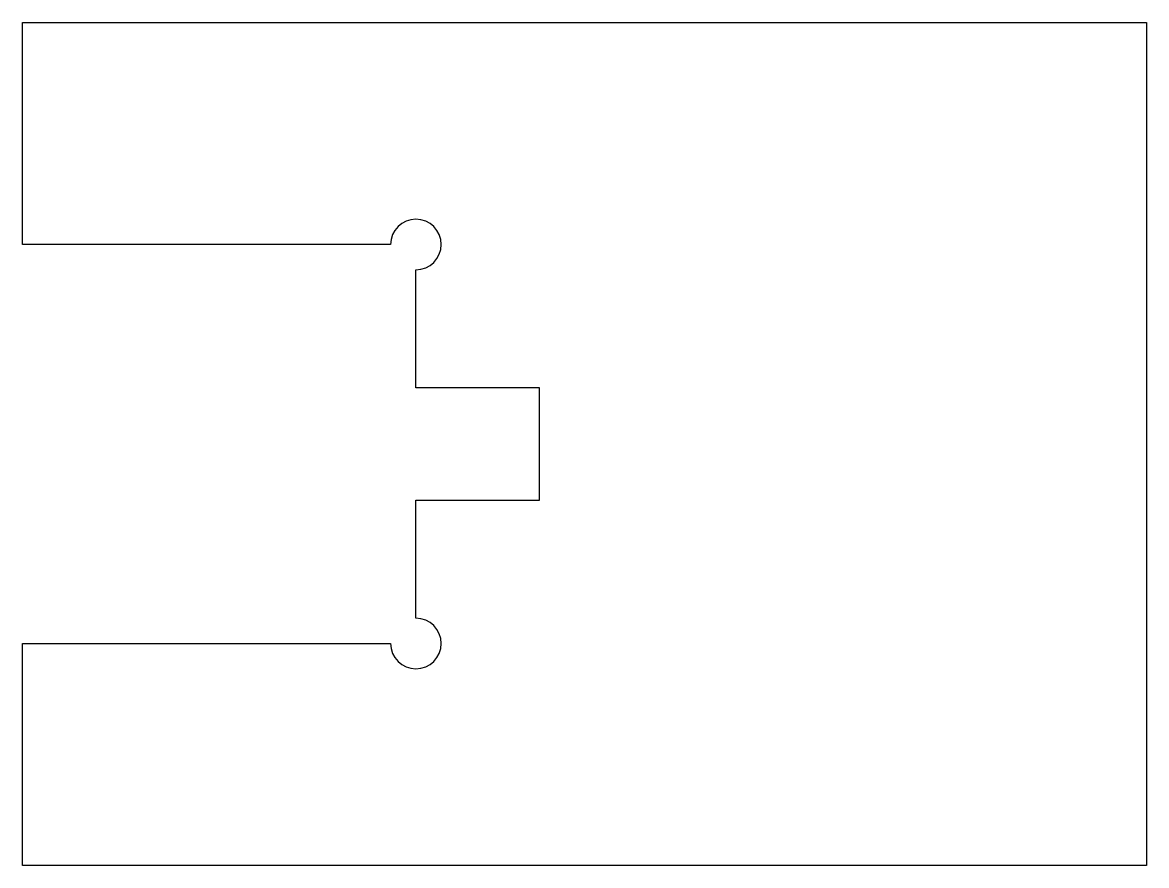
# Model space of a CAD drawing. Header units: millimetres. Extents: x 0 to 20, y -7.5 to 7.5.
import ezdxf

# ---------------------------------------------------------------- set-up
doc = ezdxf.new("R2010")
doc.units = ezdxf.units.MM
doc.layers.add('Shape2DView', color=7, linetype='CONTINUOUS')

msp = doc.modelspace()

# ---------------------------------------------------------------- linework, layer by layer
at = {"layer": 'Shape2DView'}
for p, q in [((0, 7.5), (20, 7.5)), ((0, 3.55), (0, 7.5)), ((20, 7.5), (20, -7.5)), ((6.55, 3.55), (0, 3.55)), ((7, 1), (7, 3.1)), ((9.2, 1), (7, 1)), ((9.2, -1), (9.2, 1)), ((7, -3.1), (7, -1)), ((7, -1), (9.2, -1)), ((0, -7.5), (0, -3.55)), ((0, -3.55), (6.55, -3.55)), ((20, -7.5), (0, -7.5))]:
    msp.add_line(p, q, dxfattribs=at)
for centre, start, end in [((7, 3.55), -90, 180), ((7, -3.55), 180, 90)]:
    msp.add_arc(centre, 0.45, start, end, dxfattribs=at)

doc.saveas('drawing.dxf')
